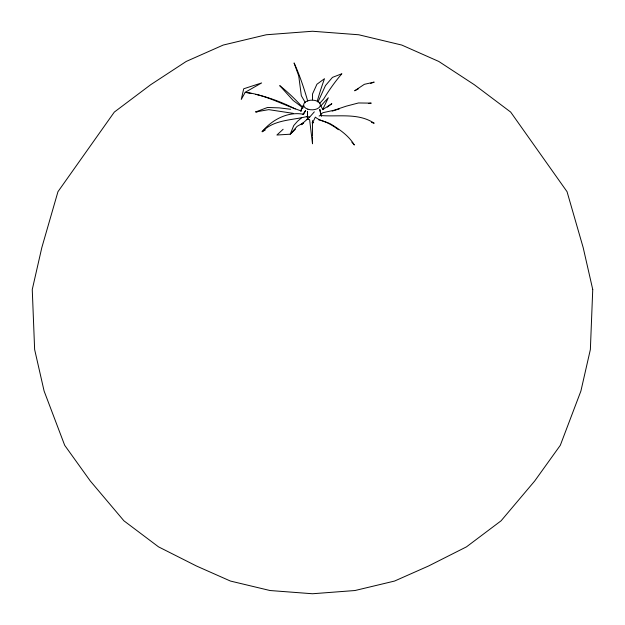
<?xml version="1.0" encoding="UTF-8"?>
<svg xmlns="http://www.w3.org/2000/svg" width="625" height="625" viewBox="0 0 625 625"><rect width="100%" height="100%" fill="white"/><g stroke="black" fill="none" stroke-linecap="round" stroke-linejoin="round"><path stroke-width="0.94" d="M300.797 110.875L303.305 105.477L300.664 111.055M317.961 102.078L325.469 85.57L332.477 77.367L341.867 73.766A134.945 55.094 -71.6 0 0 323.672 98.969L319.82 103.227M322.742 109.461L328.297 97.781L320.836 105.906M312.5 123.039L315.32 117.125C320.234 121.375 327.328 121.445 332.641 125.211C341.078 130.438 349.109 136.359 354.352 144.984A134.945 55.094 71.6 0 0 351.859 142.188M323.039 109.406L331.844 103.695L327.281 107.125M309.508 117.297L314.336 111.844M265.352 129.945A134.945 77.914 -60 0 0 262.141 131.734C271.586 120 287.547 111.437 302.867 114.164L303.562 114.453L305.633 110.5L302.875 114.289M295.438 129.188L290.219 134.195L276.891 135.031L283.133 129.258M301.953 123.922L309.68 117.125L307.047 116.492C291.758 120.445 274 119.477 262.141 131.734M301.328 118.07L297.523 121.25L293.75 125.539L290.219 134.195L297.125 126.352L303.648 122.719L301.203 124.719M302.008 124.203L303.43 123.18M321.422 113.68L323.039 112.664L334.078 110.242L346.109 106.203L358.477 102.961L371.234 103.133L368.375 103.461M358.633 88.68L354.68 90.773L364.352 84.32L374.18 82.102L370.57 83.461M319.102 116.039L320.219 115.492C338.258 117.062 358.172 112.547 374.18 123.219L371.477 122.438M257.617 111.781A134.945 106.43 -24.9 0 0 255.766 111.906L267.547 107.469L279.273 107.883L290.703 109.266M332.203 111.094L339.398 108.891M255.766 111.906L268.734 109.641L293.156 113.352M306.719 119.359L309.609 119.578L312.5 143.781L312.5 137.039M251.367 93.5L245.203 92.305L241.281 99.422L243.711 88.781L261.633 82.938L245.203 92.305C265.078 94.492 282.781 104.93 301.586 111.039M303.047 107.891L293.156 100.453L279.727 85.625A134.945 77.914 60 0 1 302.953 107.734M305.383 102.742L301.328 95.734L298.727 75.883L294.07 62.945A134.945 28.516 81.2 0 1 307.719 101.117M320.703 105.477L322.859 109.711M307.047 116.492L307.594 119.172M321.477 116.273L319.805 109.422L320.992 115.766M307.602 118.891L307.5 111.328L307.555 117.844M312.5 99.859L312.5 94.008L316.922 84.25L324.5 78.695A134.945 28.516 -81.2 0 0 317.281 101.117M312.5 120.578L312.5 136.086M318.758 119.891A134.945 55.094 71.6 0 1 334.914 127.195M335.68 127.727A134.945 55.094 71.6 0 1 338.414 129.719M255.766 94.359A134.945 106.43 24.9 0 1 295.219 108.953M313.648 122.711A11.969 6.906 0 0 1 312.086 122.828M592.742 289.523L590.367 349.523L580.898 391.039L560.312 445.305L534.68 481.023L501.078 520.812L466.477 546.852L428.547 566L394.555 581.055L354.977 590.523L312.5 593.75L270.023 590.523L230.445 581.055L196.453 566L158.523 546.852L123.922 520.812L90.32 481.023L64.688 445.305L44.102 391.039L34.633 349.523L32.258 289.523L41.805 247.648L57.953 191.695L114.312 112.086L150.68 84.719L186.227 61.445L223.211 45.062L266.281 34.766L312.5 31.25L358.719 34.766L401.789 45.062L438.773 61.445L474.32 84.719L510.687 112.086L567.047 191.695L583.195 247.648L592.742 289.523M307.805 109.18A8.398 4.852 0 0 0 320.398 104.977A8.398 4.852 0 0 0 307.805 100.781A8.398 4.852 0 0 0 307.805 109.18"/></g></svg>
